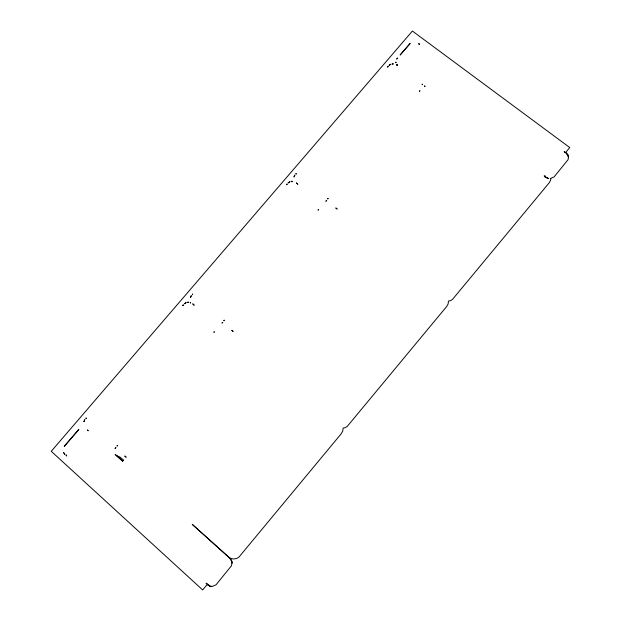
<?xml version="1.0" encoding="UTF-8"?>
<svg xmlns="http://www.w3.org/2000/svg" width="621" height="621" viewBox="0 0 621 621"><rect width="100%" height="100%" fill="white"/><g stroke="black" fill="none" stroke-linecap="round" stroke-linejoin="round"><path stroke-width="0.93" d="M228.474 557.037L228.466 557.674L228.862 557.386C232.378 559.428 233.022 565.452 229.941 567.641L216.077 584.757L212.46 586.379L210.022 586.24L207.274 584.392L202.663 589.95L51.256 451.304L412.398 31.05L569.744 147.557L565.568 152.595C568.689 154.155 569.511 159.457 566.725 161.289L554.087 176.9L550.268 178.561L550.843 178.817L550.563 180.377L549.104 182.916L452.554 299.338A8.143 7.933 12 0 1 449.682 300.843L448.44 301.092L448.137 303.956L446.615 306.58L347.302 426.34A8.244 8.174 82.5 0 1 344.383 427.869L343.126 428.117L342.761 431.083L341.185 433.792L238.984 557.037A8.57 8.22 -85.1 0 1 236.019 558.59L235.165 558.784A8.911 8.547 -85.1 0 1 233.411 558.892A9.144 8.772 -85.1 0 1 229.343 557.627L192.231 524.349L228.474 557.037M66.362 455.061L66.711 456.016L65.966 455.34L66.362 455.061M326.646 200.482L325.932 201.157L326.646 200.482M222.714 322.384L221.984 323.083L222.714 322.446M395.887 62.185L395.934 62.698L395.887 62.185M115.855 447.741L115.11 448.447L115.855 447.741M297.498 183.777L297.785 184.212L297.498 183.777M193.768 304.748L194.055 305.198L193.768 304.748M296.621 182.97L296.954 183.506L296.621 182.97M192.906 303.894L193.232 304.461L192.906 303.894M327.997 198.363L327.849 198.852L327.997 198.363M224.119 320.203L223.956 320.708L224.119 320.203M117.307 445.482L117.136 446.01L117.307 445.482M294.812 175.145L294.043 176.876L294.812 175.145M191.245 295.767L190.437 297.552L191.245 295.767M84.774 419.773L83.928 421.612L84.774 419.773M545.129 176.085L545.595 176.985L545.075 177.14A2.919 2.756 8.9 0 0 544.12 175.883L545.129 176.085M207.026 583.507L206.809 583.965L206.009 583.235L207.026 583.507M418.865 43.703L418.678 44.099L419.641 44.277L418.865 43.703M87.662 430.035L87.445 430.469L88.329 430.795L87.662 430.035M387.729 66.719L387.481 67.107L388.032 66.385L388.304 66.719L387.729 66.719M286.739 184.336L286.483 184.74L287.042 183.995L287.306 184.352L286.739 184.336M182.947 305.214L182.683 305.625L183.265 304.864L183.521 305.229L182.947 305.214M422.606 84.611L422.14 84.254L422.606 84.611M424.966 86.373L424.492 86.024L424.966 86.373M397.463 58.095L396.811 58.995L397.463 58.095M64.995 445.42L64.273 446.406L78.859 429.414L64.995 445.42M192.487 294.113L192.588 294.672L192.487 294.113M296.015 173.538L296.132 174.074L296.015 173.538M86.055 418.057L86.148 418.639L86.055 418.057M564.256 151.625L564.699 152.502L565.079 152.238L564.256 151.625M403.425 51.155L400.134 55.021L410.171 43.431L403.425 51.155M123.478 460.138L122.671 461.092L115.258 454.518L122.671 461.092L116.81 455.682L119.993 457.095L123.478 460.138M419.866 90.914L419.4 91.147L419.866 90.914M318.534 209.766L318.068 210.007L318.534 209.766M214.385 331.932L213.911 332.173L214.385 331.932M392.837 63.691L391.975 64.033L393.318 64.064L392.837 63.691M291.924 181.254L291.047 181.604L292.398 181.643L291.924 181.254M188.225 302.07L187.332 302.427L188.691 302.481L188.225 302.07M231.866 330.349L233.03 331.335L231.866 330.349M124.891 456.101L126.04 457.134L124.891 456.101M335.899 208.058L337.079 208.99L335.899 208.058M289.774 181.844L288.16 182.9L289.774 181.844M186.052 302.66L184.406 303.739L186.052 302.66M390.71 64.281L389.119 65.314L390.71 64.281M190.267 302.598L190.453 302.947L190.267 302.598M293.974 181.736L293.974 181.736M394.886 64.134L394.886 64.134M211.202 586.449L210.022 586.24L211.202 586.449M547.155 177.606L545.999 177.288L547.66 177.986L547.155 177.606M208.982 585.293L207.825 584.897L209.471 585.735L208.982 585.293M548.234 178.413L546.208 177.443L548.234 178.413M397.556 65.547L397.013 64.84L397.556 65.547M397.347 65.438L396.477 64.444L397.3 65.415M567.237 154.381L566.135 153.014L567.237 154.381M568.51 157.074L567.873 154.862L568.51 157.074M230.911 559.886L229.879 558.31L230.911 559.886M232.029 562.96L231.532 560.445L232.029 562.96M64.832 454.3L63.567 452.515L64.832 454.3"/></g></svg>
